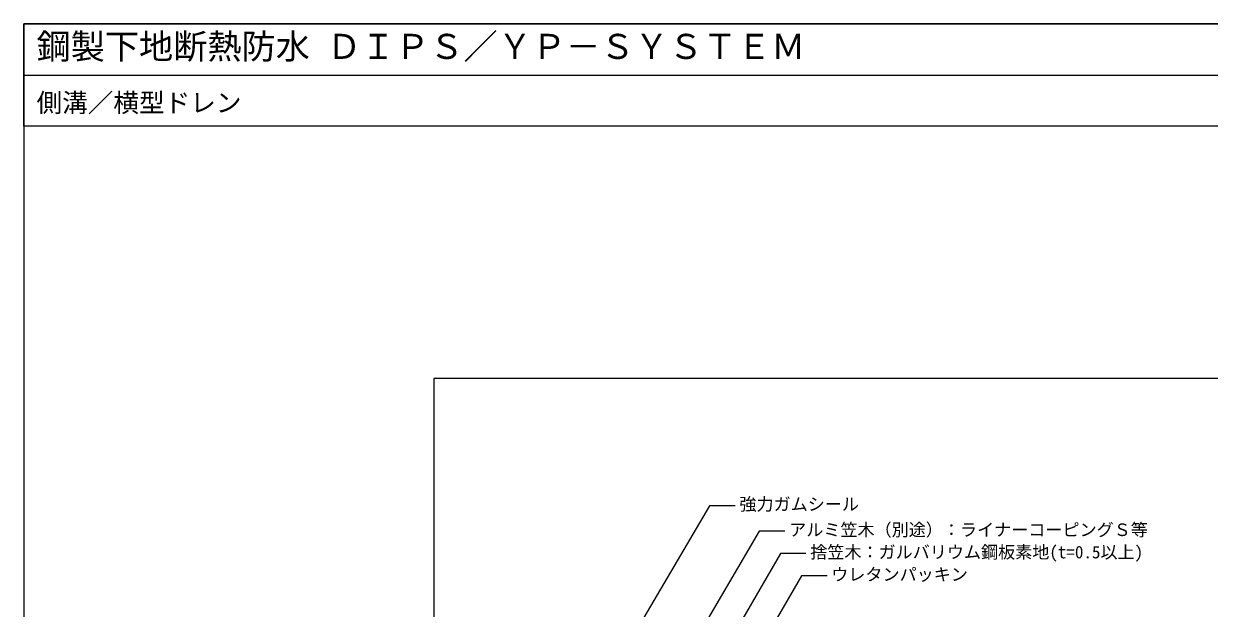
# Model space of a CAD drawing. Units: millimetres, scale not verified. Extents: x -1380 to 1380, y -955 to 955.
# Drawn here: x -1380 to 8, y 271 to 955 of the extents above; entities that cross this region are included whole.
import ezdxf
from ezdxf.enums import TextEntityAlignment as Align

# ---------------------------------------------------------------- set-up
doc = ezdxf.new("R2010")
doc.units = ezdxf.units.MM
doc.header["$LTSCALE"] = 3
for name, color, linetype, lineweight in [('0-0_0', 7, 'Continuous', 9), ('0-4_MOJI', 7, 'Continuous', 18), ('0-D_WAKU', 7, 'Continuous', 18)]:
    doc.layers.add(name, color=color, linetype=linetype, lineweight=lineweight)
doc.styles.add('ＭＳ ゴシック', font='')
doc.styles.get('ＭＳ ゴシック').set_extended_font_data('MS Gothic')

msp = doc.modelspace()

# ---------------------------------------------------------------- linework, layer by layer
at = {"layer": '0-0_0', "lineweight": 18}
msp.add_line((-1380.402, 895.164), (1379.598, 895.164), dxfattribs=at)
msp.add_lwpolyline([(-900.402, -659.836), (899.598, -659.836), (899.598, 540.164), (-900.402, 540.164)], close=True, dxfattribs=at)
at = {"layer": '0-4_MOJI'}
for points in [[(-547.451, 391.232), (-577.451, 391.232), (-676.609, 222.533)], [(-489.182, 361.311), (-519.182, 361.311), (-588.725, 242.997)], [(-464.543, 335.191), (-494.543, 335.191), (-562.53, 217.435)], [(-439.904, 309.071), (-469.904, 309.071), (-537.891, 191.315)]]:
    msp.add_lwpolyline(points, dxfattribs=at)
at = {"layer": '0-D_WAKU'}
for points in [[(1379.598, 835.164), (-1380.402, 835.164), (-1380.402, 955.164), (1379.598, 955.164)], [(-1380.402, -954.836), (1379.598, -954.836), (1379.598, 955.164), (-1380.402, 955.164)]]:
    msp.add_lwpolyline(points, close=True, dxfattribs=at)

# ---------------------------------------------------------------- texts
at = {"layer": '0-4_MOJI', "style": 'ＭＳ ゴシック'}
for s, p in [('強力ガムシール', (-542.451, 381.232)), ('アルミ笠木（別途）：ライナーコーピングＳ等', (-484.182, 351.311)), ('捨笠木：ガルバリウム鋼板素地(t=0.5以上)', (-459.543, 325.191)), ('ウレタンパッキン', (-434.904, 299.071))]:
    msp.add_text(s, height=14.66, dxfattribs=at).set_placement(p, align=Align.BOTTOM_LEFT)
at = {"layer": '0-D_WAKU', "style": 'ＭＳ ゴシック'}
for s, height, p in [('鋼製下地断熱防水 ＤＩＰＳ／ＹＰ－ＳＹＳＴＥＭ', 29.33, (-1365.402, 905.164)), ('側溝／横型ドレン', 21.99, (-1365.402, 845.164))]:
    msp.add_text(s, height=height, dxfattribs=at).set_placement(p, align=Align.BOTTOM_LEFT)

doc.saveas('drawing.dxf')
